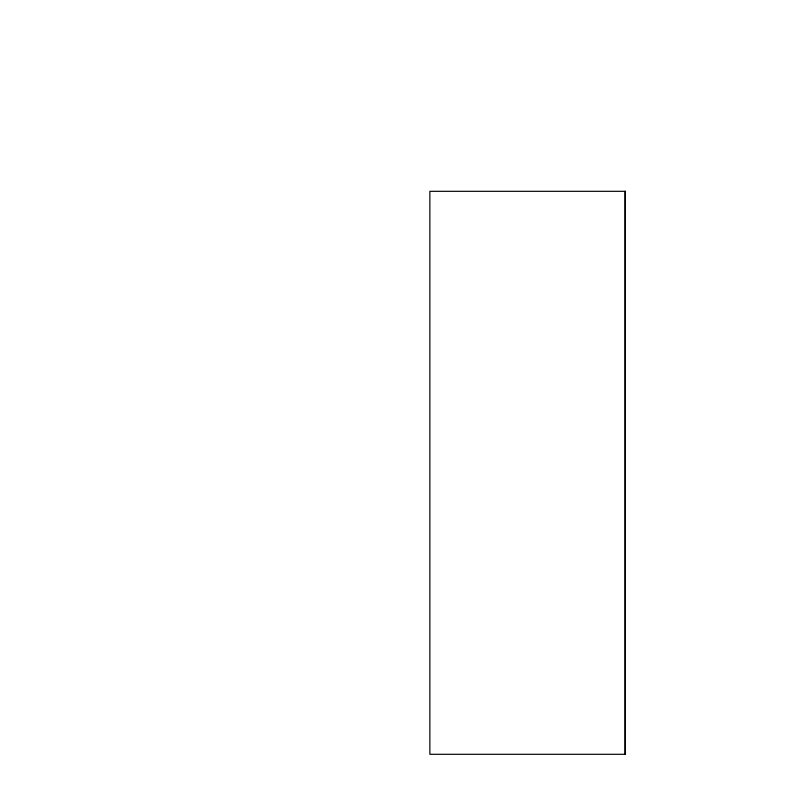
<?xml version="1.0" encoding="UTF-8"?>
<svg xmlns="http://www.w3.org/2000/svg" width="794" height="794" viewBox="0 0 794 794"><rect width="100%" height="100%" fill="white"/><g stroke="black" fill="none" stroke-linecap="round" stroke-linejoin="round"><path stroke-width="1.19" d="M625.037 191.314L625.037 754.3M625.305 191.314L429.862 191.314L429.862 754.3L625.305 754.3L625.305 191.314"/></g></svg>
